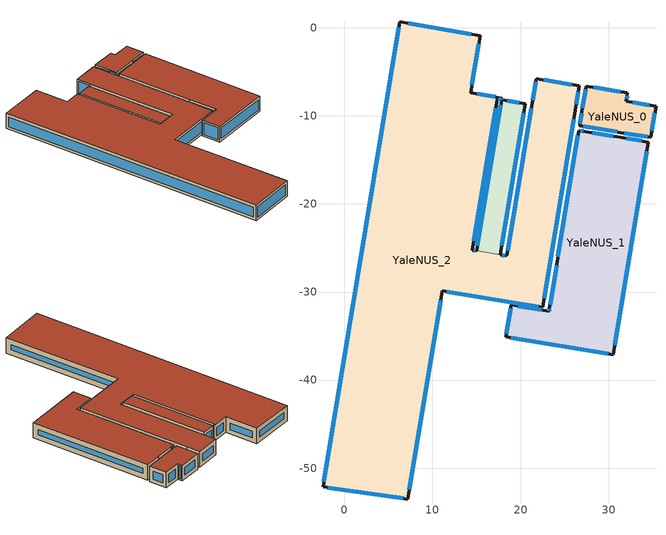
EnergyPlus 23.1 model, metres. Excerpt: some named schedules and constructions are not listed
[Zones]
YaleNUS_0
 floor outside (90.1-2019 Nonresidential CZ 0 Exterior Floor (Mass)): 26.71,-11.11 27.45,-6.61 32.15,-7.39 31.99,-8.34 35.39,-8.9 34.8,-12.45 z3.56
 wall outside (90.1-2019 Nonresidential CZ 0 Exterior Wall (Mass)): 31.4,-11.89 34.8,-12.45 35.39,-8.9 31.99,-8.34 32.15,-7.39 27.45,-6.61 26.98,-9.47 26.71,-11.11 31.4,-11.89 z3.56:6.76
 window (90.1-2019 Nonresidential CZ 0 Glazing (Operable)): 31.77,-11.95 34.43,-12.39 z3.94:6.39; 34.93,-11.69 35.26,-9.66 z4.33:6; 34.65,-8.78 32.73,-8.46 z4.31:6.01; 32.04,-8.04 32.1,-7.69 z3.87:6.46; 31.31,-7.25 28.29,-6.75 z4.41:5.91; 27.4,-6.95 27.04,-9.14 z3.91:6.42; 26.94,-9.71 26.75,-10.87 z3.81:6.52; 27.13,-11.18 30.98,-11.82 z3.99:6.33
 roof outside (90.1-2019 Nonresidential CZ 0 Exterior Roof (Mass)): 34.8,-12.45 35.39,-8.9 31.99,-8.34 32.15,-7.39 27.45,-6.61 26.71,-11.11 z6.76
YaleNUS_1
 floor outside (90.1-2019 Nonresidential CZ 0 Exterior Floor (Mass)): 34.51,-12.97 30.53,-37.12 18.33,-35.11 18.94,-31.46 23.24,-32.16 26.62,-11.67 z3.56
 wall outside (90.1-2019 Nonresidential CZ 0 Exterior Wall (Mass)): 34.51,-12.97 31.31,-12.44 27.38,-11.79 26.62,-11.67 24.16,-26.54 23.29,-31.87 23.24,-32.16 18.94,-31.46 18.33,-35.11 30.53,-37.12 34.51,-12.97 z3.56:6.76
 window (90.1-2019 Nonresidential CZ 0 Glazing (Operable)): 33.79,-12.85 32.03,-12.56 z4.29:6.03; 30.53,-12.31 28.17,-11.92 z4.36:5.96; 27.14,-11.75 26.86,-11.71 z3.81:6.51; 26.53,-12.22 24.26,-25.99 z4.13:6.2; 24.09,-26.98 23.36,-31.43 z4.01:6.31; 23.28,-31.92 23.25,-32.11 z3.62:6.7; 22.42,-32.03 19.75,-31.59 z4.39:5.93; 18.87,-31.84 18.4,-34.73 z3.95:6.37; 18.87,-35.2 29.99,-37.03 z4.11:6.21; 30.7,-36.06 34.34,-14.03 z4.64:5.69
 roof outside (90.1-2019 Nonresidential CZ 0 Exterior Roof (Mass)): 34.51,-12.97 26.62,-11.67 23.24,-32.16 18.94,-31.46 18.33,-35.11 30.53,-37.12 z6.76
YaleNUS_2
 floor outside (90.1-2019 Nonresidential CZ 0 Exterior Floor (Mass)): 6.29,0.68 15.4,-0.88 14.33,-7.39 17.88,-7.97 17.85,-8.17 17.36,-8.09 14.52,-25.25 18.46,-25.9 21.78,-5.78 26.67,-6.59 22.52,-31.74 11.11,-29.86 7.2,-53.52 -2.43,-52.14 z3.56
 wall outside (90.1-2019 Nonresidential CZ 0 Exterior Wall (Mass)): 15.02,-25.34 14.52,-25.25 17.36,-8.09 17.85,-8.17 17.88,-7.97 14.33,-7.39 15.4,-0.88 6.29,0.68 -2.43,-52.14 7.2,-53.52 11.11,-29.86 22.52,-31.74 26.22,-9.35 26.67,-6.59 21.78,-5.78 21.32,-8.54 18.46,-25.9 17.69,-25.78 z3.56:6.76
 wall to YaleNUS_3 (Interior Partition (Mass)): 17.69,-25.78 15.02,-25.34 z3.56:6.76
 window (90.1-2019 Nonresidential CZ 0 Glazing (Operable)): 14.43,-0.71 7.26,0.51 z4.55:5.77; 14.48,-6.47 15.25,-1.79 z4.49:5.83; 17.13,-7.85 15.08,-7.51 z4.33:6; 17.86,-8.1 17.87,-8.04 z3.63:6.69; 17.45,-8.1 17.76,-8.16 z3.65:6.67; 14.7,-24.22 17.18,-9.13 z4.62:5.71; 18.21,-25.86 17.94,-25.82 z3.81:6.51; 14.85,-25.31 14.69,-25.28 z3.73:6.59; 21.23,-9.11 18.55,-25.34 z4.14:6.19; 21.72,-6.11 21.38,-8.21 z3.9:6.42; 25.82,-6.45 22.63,-5.92 z4.43:5.9; 26.33,-8.68 26.57,-7.25 z4.24:6.09; 22.7,-30.69 26.04,-10.4 / 7.38,-52.46 10.93,-30.92 z4.63:5.69; 11.64,-29.95 21.99,-31.66 z4.1:6.22; -1.91,-52.21 6.69,-53.44 z4.09:6.24; 6.18,0.07 -2.33,-51.53 z4.18:6.14
 roof outside (90.1-2019 Nonresidential CZ 0 Exterior Roof (Mass)): -2.43,-52.14 7.2,-53.52 11.11,-29.86 22.52,-31.74 26.67,-6.59 21.78,-5.78 18.46,-25.9 14.52,-25.25 17.36,-8.09 17.85,-8.17 17.88,-7.97 14.33,-7.39 15.4,-0.88 6.29,0.68 z6.76
YaleNUS_3
 floor outside (90.1-2019 Nonresidential CZ 0 Exterior Floor (Mass)): 20.53,-8.61 17.69,-25.78 15.02,-25.34 17.85,-8.17 z3.56
 wall outside (90.1-2019 Nonresidential CZ 0 Exterior Wall (Mass)): 17.69,-25.78 20.53,-8.61 17.85,-8.17 15.02,-25.34 z3.56:6.76
 window (90.1-2019 Nonresidential CZ 0 Glazing (Operable)): 17.87,-24.74 20.35,-9.65 z4.62:5.71; 19.87,-8.5 18.5,-8.28 z4.22:6.1; 17.76,-8.74 15.11,-24.77 z4.13:6.19
 roof outside (90.1-2019 Nonresidential CZ 0 Exterior Roof (Mass)): 17.69,-25.78 20.53,-8.61 17.85,-8.17 15.02,-25.34 z6.76
[Schedule:Week:Daily]
CoolAvail_YaleNUS_2_0: 004ef3fd-1c9f-4cef-9eed-8bd733073bc1, 2dddd8bd-eaee-474d-917c-63a71b6d1381, 45199d73-9a73-4eb8-be4d-93b94f528ddc, 19aebed1-a3d4-4d2e-9283-f12a20dacc42, 5bddd341-db95-4a0a-8bc1-8855bd01cfb9, 012ea8f9-2e26-4f38-8da0-1d11eda2ae28, 2ef86ff2-8e03-4f21-abaa-ab660d7a0ec2, 004ef3fd-1c9f-4cef-9eed-8bd733073bc1, 004ef3fd-1c9f-4cef-9eed-8bd733073bc1, 004ef3fd-1c9f-4cef-9eed-8bd733073bc1, 004ef3fd-1c9f-4cef-9eed-8bd733073bc1, 004ef3fd-1c9f-4cef-9eed-8bd733073bc1
CoolAvail_YaleNUS_2_1: debc29fc-940f-4809-8175-5ed666eff6ef, 98be1ca5-53ae-4bf5-aef2-4059fb46044a, d5d75e44-33c7-47f1-bd13-9b8139361507, 5f5207b3-9501-4d7a-945b-9e6a127027c1, 4dd25bae-5750-42ca-abb8-853ababff7a8, decd76e2-33aa-4c0a-80f5-da72f14271d3, 301baf90-b5b9-4fbb-8288-0097db97680f, debc29fc-940f-4809-8175-5ed666eff6ef, debc29fc-940f-4809-8175-5ed666eff6ef, debc29fc-940f-4809-8175-5ed666eff6ef, debc29fc-940f-4809-8175-5ed666eff6ef, debc29fc-940f-4809-8175-5ed666eff6ef
CoolAvail_YaleNUS_2_2: 1bd64998-a328-4e67-bc06-68a3573aef60, 8ed735d6-82c9-4205-8202-d7161ee71aaf, 4dd25bae-5750-42ca-abb8-853ababff7a8, cf8058d8-994f-4f3f-a19c-45b7af5a1c28, 2dddd8bd-eaee-474d-917c-63a71b6d1381, f12a145a-f210-4ed3-ac1b-0799312dfb71, 96c0f94d-a09b-42ed-8e15-683326d18daf, 1bd64998-a328-4e67-bc06-68a3573aef60, 1bd64998-a328-4e67-bc06-68a3573aef60, 1bd64998-a328-4e67-bc06-68a3573aef60, 1bd64998-a328-4e67-bc06-68a3573aef60, 1bd64998-a328-4e67-bc06-68a3573aef60
CoolAvail_YaleNUS_2_3: 3fd9ff3a-e102-4c7a-9034-63fb375d4340, 475cf2cc-77e0-471e-917b-99d69843fe5f, 3d498380-00a3-4af0-ae63-25d81916a45d, 04432e9a-ca7e-47ee-a05d-6c7369d0956d, a16f419b-7b9a-45d6-b130-10bdc4f72b0a, 004ef3fd-1c9f-4cef-9eed-8bd733073bc1, f2211024-589d-4372-8d24-4ab86aedb641, 3fd9ff3a-e102-4c7a-9034-63fb375d4340, 3fd9ff3a-e102-4c7a-9034-63fb375d4340, 3fd9ff3a-e102-4c7a-9034-63fb375d4340, 3fd9ff3a-e102-4c7a-9034-63fb375d4340, 3fd9ff3a-e102-4c7a-9034-63fb375d4340
CoolAvail_YaleNUS_2_4: ed484577-60ba-46b2-a64a-4a21ee85d49e, 564b620f-3d0b-4041-8173-3d70fd7768a8, dc451d28-6106-420c-834f-7499ca3c9e14, f75a169c-980d-4df7-b97e-f98d9ad47b1d, 73716d5d-31ee-4203-82f3-5ec9d636432a, 5a8d40c1-0fcd-4672-a131-93312a5af16a, 564b620f-3d0b-4041-8173-3d70fd7768a8, ed484577-60ba-46b2-a64a-4a21ee85d49e, ed484577-60ba-46b2-a64a-4a21ee85d49e, ed484577-60ba-46b2-a64a-4a21ee85d49e, ed484577-60ba-46b2-a64a-4a21ee85d49e, ed484577-60ba-46b2-a64a-4a21ee85d49e
CoolAvail_YaleNUS_2_5: 3ef0584d-6226-4559-a413-74942ec30ad4, c75565af-9748-4d71-9964-484d9ad207fe, e542952f-8947-4bd7-a00a-855c2aab377d, 78aca04a-2436-4487-b156-3240b72c8027, 3b93f2df-e590-4764-8495-298ce8e5f3e7, 249c3fde-c9a8-4641-835b-bb4bf8cca2d6, d92f9f53-ffb7-4f09-a601-0700bccbb405, 3ef0584d-6226-4559-a413-74942ec30ad4, 3ef0584d-6226-4559-a413-74942ec30ad4, 3ef0584d-6226-4559-a413-74942ec30ad4, 3ef0584d-6226-4559-a413-74942ec30ad4, 3ef0584d-6226-4559-a413-74942ec30ad4
CoolAvail_YaleNUS_2_6: 4eebdfa2-e00a-4c39-adf8-21af30ab000f, dd038d13-3496-48d0-98cf-826b3bca5217, d94435da-0a3e-4398-9ecd-ac4078a3ce31, d52f8613-97b8-4782-a0a6-c7ec01c6ece0, 53cf8608-0aa0-4cff-a426-7e1b71cd727a, 762d495c-1a46-4493-a79e-93eb3f12237e, 24d6807f-c96c-41ab-b877-d652305d8850, 4eebdfa2-e00a-4c39-adf8-21af30ab000f, 4eebdfa2-e00a-4c39-adf8-21af30ab000f, 4eebdfa2-e00a-4c39-adf8-21af30ab000f, 4eebdfa2-e00a-4c39-adf8-21af30ab000f, 4eebdfa2-e00a-4c39-adf8-21af30ab000f
CoolAvail_YaleNUS_2_7: d62aed8f-d53f-4f59-82a0-49e91c54639b, 2d01874c-3528-42f9-9853-ee36194f7e90, ae9789bf-6eb3-4028-931b-eb7560d6c7f6, 733bd070-5fb2-469b-86b9-48a5df4940e2, e87412e0-2fa0-4dc2-bb88-b0fb241475a6, 3821be87-efcc-4da9-900e-44832497d277, a98410d2-08b7-4bc4-8203-199328b5635a, d62aed8f-d53f-4f59-82a0-49e91c54639b, d62aed8f-d53f-4f59-82a0-49e91c54639b, d62aed8f-d53f-4f59-82a0-49e91c54639b, d62aed8f-d53f-4f59-82a0-49e91c54639b, d62aed8f-d53f-4f59-82a0-49e91c54639b
CoolAvail_YaleNUS_2_8: 90de3f1f-0860-4711-9521-af81f8322a08, 59b6d829-686b-4952-a671-10843ba8d85a, 92cbba76-664f-4ea2-bf3b-321c3d46beff, 4067882c-1fb7-43e7-9f81-71172e07334c, 684432e2-759a-4fc9-b1c4-1ff0424e06f4, 9c52bfd1-953a-455f-9712-5b4649542e51, a211d4e4-afda-4381-be15-d2d58f4c3abe, 90de3f1f-0860-4711-9521-af81f8322a08, 90de3f1f-0860-4711-9521-af81f8322a08, 90de3f1f-0860-4711-9521-af81f8322a08, 90de3f1f-0860-4711-9521-af81f8322a08, 90de3f1f-0860-4711-9521-af81f8322a08
CoolAvail_YaleNUS_2_9: d9bd5ec5-4086-471c-9ab8-e36dbfa69553, 3d421f97-5f1e-4dec-9b09-00a56c836151, a211d4e4-afda-4381-be15-d2d58f4c3abe, 428e9157-a411-4b3c-8ec9-a5e8f93997a4, 32239071-a7f5-40e3-be48-2bef75f8040e, 1716099c-1249-49c0-a36a-19250af2f600, c3aa5b14-67dc-4cc8-9c15-438d4a7cec77, d9bd5ec5-4086-471c-9ab8-e36dbfa69553, d9bd5ec5-4086-471c-9ab8-e36dbfa69553, d9bd5ec5-4086-471c-9ab8-e36dbfa69553, d9bd5ec5-4086-471c-9ab8-e36dbfa69553, d9bd5ec5-4086-471c-9ab8-e36dbfa69553
CoolAvail_YaleNUS_2_10: cae05f3e-e574-4095-93af-e30c71a91753, a211d4e4-afda-4381-be15-d2d58f4c3abe, 276f7895-e671-4d47-98ce-b68643a3e9ec, ce468163-5b43-46ad-8cb0-c41407cc9c4c, 9179ac08-37e5-4901-949a-e894ee773e42, 9f4ac2e7-7d77-4f56-b65d-aa83180a7ef8, 87236625-d628-4441-ad54-9e3a2e23b528, cae05f3e-e574-4095-93af-e30c71a91753, cae05f3e-e574-4095-93af-e30c71a91753, cae05f3e-e574-4095-93af-e30c71a91753, cae05f3e-e574-4095-93af-e30c71a91753, cae05f3e-e574-4095-93af-e30c71a91753
CoolAvail_YaleNUS_2_11: a211d4e4-afda-4381-be15-d2d58f4c3abe, 80175f32-0aba-47e6-9775-0325f929ec0f, 2a86ed30-35b9-4706-b354-5d63ef45fbc5, a569fa81-5364-4500-a3b7-5ef821f65feb, 9550e05f-17ab-4291-b90d-6d67e569a8ec, af4d5c00-cf92-4d34-939d-1100a66c84a2, b30bcb3b-72e2-43c6-b2dd-dabb1b6becb2, a211d4e4-afda-4381-be15-d2d58f4c3abe, a211d4e4-afda-4381-be15-d2d58f4c3abe, a211d4e4-afda-4381-be15-d2d58f4c3abe, a211d4e4-afda-4381-be15-d2d58f4c3abe, a211d4e4-afda-4381-be15-d2d58f4c3abe
CoolAvail_YaleNUS_2_12: 0be3f172-f66b-40c4-a2cf-43689677af29, 033891b6-a261-4653-ac37-09ffce4dec99, 6f6c2496-aa75-422e-b43b-2f0168f982f9, 4f6e1fc2-2eb0-45a8-9a52-be204826df8a, 34ab8f32-5c36-4d44-9b33-c79243850f1b, b5865dc6-56ee-49eb-9306-7f55832e0289, 5e921f7a-72c5-4a1f-ba92-7e397c34676a, 0be3f172-f66b-40c4-a2cf-43689677af29, 0be3f172-f66b-40c4-a2cf-43689677af29, 0be3f172-f66b-40c4-a2cf-43689677af29, 0be3f172-f66b-40c4-a2cf-43689677af29, 0be3f172-f66b-40c4-a2cf-43689677af29
CoolAvail_YaleNUS_2_13: 05e27f71-fc54-49de-bcfe-469bb215c397, e0f7368e-e973-4729-bc5d-67b95f0c68fb, 822d24b1-13c7-4ef1-9f03-0a90320b0e33, fdf7f4b3-a591-4021-8629-a0eb6e546c93, 56e1e92e-dda6-4aeb-b2c7-ab120a11a374, 0300e644-aeed-4b72-b3bd-6f8ac87fa006, 734594e7-1586-41b2-ac08-863607d5aa85, 05e27f71-fc54-49de-bcfe-469bb215c397, 05e27f71-fc54-49de-bcfe-469bb215c397, 05e27f71-fc54-49de-bcfe-469bb215c397, 05e27f71-fc54-49de-bcfe-469bb215c397, 05e27f71-fc54-49de-bcfe-469bb215c397
CoolAvail_YaleNUS_2_14: a9feaca4-285b-4b6d-9d85-33a008334473, d5852332-cce6-4419-adb2-1021054a5d57, 0431e5fa-43e5-449e-8bf9-8411685bc507, 3729e7ef-2db9-49c0-b0b6-3058843eca4e, de3b197c-d296-4a8d-ad7c-4f9c64303adb, 859b8936-150f-4ee0-a592-1f07bee94c1f, 836e0a9a-4ba4-45f0-968b-9097a3f621d7, a9feaca4-285b-4b6d-9d85-33a008334473, a9feaca4-285b-4b6d-9d85-33a008334473, a9feaca4-285b-4b6d-9d85-33a008334473, a9feaca4-285b-4b6d-9d85-33a008334473, a9feaca4-285b-4b6d-9d85-33a008334473
CoolAvail_YaleNUS_2_15: ed2222cb-73da-4880-9bea-837067e78a6a, 1dcde231-5db8-48bf-82a1-d9bc7f068648, 16a02426-1f98-41b4-b02a-13602b079ab4, 8f2ba240-2643-4f02-92e5-a88d492f1986, e3812611-face-4a29-a871-2e10ccaca919, 080a1933-b242-4d87-aefe-0e88316e0cb9, 2f3941ac-c309-4a89-8595-3af1aa1cdc81, ed2222cb-73da-4880-9bea-837067e78a6a, ed2222cb-73da-4880-9bea-837067e78a6a, ed2222cb-73da-4880-9bea-837067e78a6a, ed2222cb-73da-4880-9bea-837067e78a6a, ed2222cb-73da-4880-9bea-837067e78a6a
CoolAvail_YaleNUS_2_16: 3a6def76-8a66-45b0-8dce-7e56cce80d2a, d54cf6f5-9a9b-4130-8cc2-4bcc75a75a1f, 8ce46f76-1948-4d28-b110-98f885106756, 8d2f5cbd-96ce-4585-bc4e-e03f2db3e35d, 2d245cda-8eda-4191-8ab2-19380e217a8f, 2f44080a-80c0-4761-9eda-98d476cd33a2, e8651b1f-257a-4416-9f79-c797eeacee83, 3a6def76-8a66-45b0-8dce-7e56cce80d2a, 3a6def76-8a66-45b0-8dce-7e56cce80d2a, 3a6def76-8a66-45b0-8dce-7e56cce80d2a, 3a6def76-8a66-45b0-8dce-7e56cce80d2a, 3a6def76-8a66-45b0-8dce-7e56cce80d2a
CoolAvail_YaleNUS_2_17: 8ad41b29-c3f9-4341-8d61-3683f4d65db2, 8b7320c2-9940-4d44-8413-e62e81c84225, a1a47f84-d9ae-47c9-bb14-7fa89e1fc534, ef5aa3e8-1b51-44ca-9be3-820320aaf05e, bfa50979-d428-4c8c-9b6e-ba7763c2d33e, bae1be0b-7fce-45f8-9ef8-c53aa17aaad7, 5821d57e-0b1f-4cf2-b998-c5d0c8186833, 8ad41b29-c3f9-4341-8d61-3683f4d65db2, 8ad41b29-c3f9-4341-8d61-3683f4d65db2, 8ad41b29-c3f9-4341-8d61-3683f4d65db2, 8ad41b29-c3f9-4341-8d61-3683f4d65db2, 8ad41b29-c3f9-4341-8d61-3683f4d65db2
CoolAvail_YaleNUS_2_18: e6d25679-9522-40cb-854d-62088c3b3fb1, 6e122278-436a-4d4d-83de-5f7a8af53cdf, 5538091d-0838-40da-82de-ed6e97d1779b, e6d25679-9522-40cb-854d-62088c3b3fb1, c683ff35-b6fb-4bdb-8f73-150f3ce6e9ba, 3fd783b0-c06d-4f36-88e4-c71bd8e90a7f, 3b8a3a22-8771-44f0-b895-fb4ba6e98b98, e6d25679-9522-40cb-854d-62088c3b3fb1, e6d25679-9522-40cb-854d-62088c3b3fb1, e6d25679-9522-40cb-854d-62088c3b3fb1, e6d25679-9522-40cb-854d-62088c3b3fb1, e6d25679-9522-40cb-854d-62088c3b3fb1
CoolAvail_YaleNUS_2_19: afff5a7f-ae68-4a0a-ad67-b8b8f71cd07b, 331e2b34-e9cf-4e43-8109-21fd5a81e444, 7d09eac0-5c95-4d66-96ca-bf0c89eed2b2, b85feb2e-7041-427a-b53c-43604f25e6cc, ea575e0c-227e-48d0-8cd9-1739b37364b1, a4a48551-9479-47ba-be10-597ec0d1e72e, 7e910388-e5f8-4a31-80d5-640b07e362a9, afff5a7f-ae68-4a0a-ad67-b8b8f71cd07b, afff5a7f-ae68-4a0a-ad67-b8b8f71cd07b, afff5a7f-ae68-4a0a-ad67-b8b8f71cd07b, afff5a7f-ae68-4a0a-ad67-b8b8f71cd07b, afff5a7f-ae68-4a0a-ad67-b8b8f71cd07b
CoolAvail_YaleNUS_2_20: e6e52d02-e4cb-4aa4-bcf8-8e5ac6a3ecd0, 303d1bc3-1cfc-474e-b32d-e35e70d0d29d, afff5a7f-ae68-4a0a-ad67-b8b8f71cd07b, d622848b-29a9-49cf-85d3-0adec3220513, 48b436f7-d161-45c5-adfb-f3e7e081d6aa, 62297cd7-e1cc-44b0-813f-7533bc1d4b3c, 729846ed-db08-4ff4-b4d9-46baffffea01, e6e52d02-e4cb-4aa4-bcf8-8e5ac6a3ecd0, e6e52d02-e4cb-4aa4-bcf8-8e5ac6a3ecd0, e6e52d02-e4cb-4aa4-bcf8-8e5ac6a3ecd0, e6e52d02-e4cb-4aa4-bcf8-8e5ac6a3ecd0, e6e52d02-e4cb-4aa4-bcf8-8e5ac6a3ecd0
CoolAvail_YaleNUS_2_21: befbfd90-4ae4-406d-9346-c662134baaeb, c75565af-9748-4d71-9964-484d9ad207fe, c5a12b7c-a7fd-448d-98e9-0f4d9a07cda5, a4fbad96-0668-4129-b6aa-7850e55a8dbf, 26f63050-17fc-428d-9ddd-82c67e870d57, cb4a0de3-9563-42a7-aad6-cbcfd3190898, 9c5f0584-03bb-4480-9d1f-0cbab0e50e88, befbfd90-4ae4-406d-9346-c662134baaeb, befbfd90-4ae4-406d-9346-c662134baaeb, befbfd90-4ae4-406d-9346-c662134baaeb, befbfd90-4ae4-406d-9346-c662134baaeb, befbfd90-4ae4-406d-9346-c662134baaeb
CoolAvail_YaleNUS_2_22: e0fbf431-7a2f-455f-ac5f-7dbd88ab3d0e, fec6d896-79c8-46e8-86cd-2e2fa815bf0d, 3fc2f71b-8e6c-4841-917e-18b080458b75, 0469279c-dbce-4864-9b3a-00d087bf2fee, 21e3b904-642a-44e6-bdb5-cdd3876f1f3b, 0a822846-b3e7-4441-87cf-52edfd8fc42f, 63e4d3e3-b302-48ed-94ef-238f69a16cf3, e0fbf431-7a2f-455f-ac5f-7dbd88ab3d0e, e0fbf431-7a2f-455f-ac5f-7dbd88ab3d0e, e0fbf431-7a2f-455f-ac5f-7dbd88ab3d0e, e0fbf431-7a2f-455f-ac5f-7dbd88ab3d0e, e0fbf431-7a2f-455f-ac5f-7dbd88ab3d0e
CoolAvail_YaleNUS_2_23: 174926e5-5781-472a-94f0-2214492ff74b, 7a2eb418-1859-46d6-b116-7127b627d7c3, a502067f-d95b-47b9-96e0-1677df64ac0e, 7aaa1195-ee5b-4fb6-a46d-e13c8c776157, 6ed98658-3c15-414a-9750-0da962e308ac, d8025462-a376-47df-9b84-e93babbb2a5c, 28234872-262d-4ba1-a7f4-8a284404a870, 174926e5-5781-472a-94f0-2214492ff74b, 174926e5-5781-472a-94f0-2214492ff74b, 174926e5-5781-472a-94f0-2214492ff74b, 174926e5-5781-472a-94f0-2214492ff74b, 174926e5-5781-472a-94f0-2214492ff74b
CoolAvail_YaleNUS_2_24: c0de0f8d-2bc8-4b26-862e-4896eda1a2f4, 6b436f2c-669a-48d6-9e56-98554723787a, 58b49d33-2e01-4017-9f93-c9fbe7851988, 7e50cbc7-a180-4795-8ae3-7f304ace3e41, 967f69a6-1454-41ec-bb6d-d55f06559a99, a3969431-6901-4283-be30-4ed5a7429b52, 7e3915f7-e00d-411b-86d2-89a9ed1e86b1, c0de0f8d-2bc8-4b26-862e-4896eda1a2f4, c0de0f8d-2bc8-4b26-862e-4896eda1a2f4, c0de0f8d-2bc8-4b26-862e-4896eda1a2f4, c0de0f8d-2bc8-4b26-862e-4896eda1a2f4, c0de0f8d-2bc8-4b26-862e-4896eda1a2f4
CoolAvail_YaleNUS_2_25: 5c567bbb-a5db-4335-af3b-132f07079a6d, 6c202315-ad70-4756-804d-e59d73a78eb6, 59593189-7892-4f0c-bf94-e0ab22a5b90d, 1df1dbe4-7c06-4d7d-bf9f-138c9715a51c, f2c93cda-cad8-4240-83ff-ed9b5f6d009e, 2c53d83e-a775-4d98-8aad-67501123a19e, 31e9d12d-5c0b-4a7d-a2ce-f853a63fbfca, 5c567bbb-a5db-4335-af3b-132f07079a6d, 5c567bbb-a5db-4335-af3b-132f07079a6d, 5c567bbb-a5db-4335-af3b-132f07079a6d, 5c567bbb-a5db-4335-af3b-132f07079a6d, 5c567bbb-a5db-4335-af3b-132f07079a6d
CoolAvail_YaleNUS_2_26: 2950f3f7-cb61-465c-9615-ed559aefba1e, 5fde405d-3713-430a-a730-ca14c8b624e5, 33b81e40-f530-4a48-9ac6-852268289c8c, 63461daa-d171-4afc-b4e9-e492ffe5cfac, 56c50612-95ad-4e7f-9919-760e433b0a9e, 0a30da5f-03ce-426e-ad18-e2eac203dc10, 6da8de02-7ec6-4591-b795-1e6e3ed227c0, 2950f3f7-cb61-465c-9615-ed559aefba1e, 2950f3f7-cb61-465c-9615-ed559aefba1e, 2950f3f7-cb61-465c-9615-ed559aefba1e, 2950f3f7-cb61-465c-9615-ed559aefba1e, 2950f3f7-cb61-465c-9615-ed559aefba1e
CoolAvail_YaleNUS_2_27: 28d8cc9b-8dd2-40ed-83b2-29fb996036be, eac1f985-33a3-43e4-8527-b09f1a9fcc77, 231e4cd7-2622-4774-9c3a-e6bd1b116c0c, eefc79b3-31a0-44a2-85f0-25227da01e73, 5ec062bc-b938-45fa-a270-a5dc545d0d12, 89eacfb4-de96-460f-b0b1-f865322542eb, 28ede133-6ffb-4c9f-900f-018021b3b09a, 28d8cc9b-8dd2-40ed-83b2-29fb996036be, 28d8cc9b-8dd2-40ed-83b2-29fb996036be, 28d8cc9b-8dd2-40ed-83b2-29fb996036be, 28d8cc9b-8dd2-40ed-83b2-29fb996036be, 28d8cc9b-8dd2-40ed-83b2-29fb996036be
CoolAvail_YaleNUS_2_28: 7612e0df-b901-4fef-bfca-d2e72203c9d0, e98e13f8-0c60-46dd-a309-6f61e96f992d, 8832c46e-e9b6-4c80-8125-03cb40ebd0ac, 88655724-935c-4d61-867f-1929d9dcacbc, ef5aa3e8-1b51-44ca-9be3-820320aaf05e, e4387e16-5bc4-4784-ba6a-92ea42a7b6fe, befbfd90-4ae4-406d-9346-c662134baaeb, 7612e0df-b901-4fef-bfca-d2e72203c9d0, 7612e0df-b901-4fef-bfca-d2e72203c9d0, 7612e0df-b901-4fef-bfca-d2e72203c9d0, 7612e0df-b901-4fef-bfca-d2e72203c9d0, 7612e0df-b901-4fef-bfca-d2e72203c9d0
CoolAvail_YaleNUS_2_29: 16bdced5-4d4e-4707-9cfe-1b7a160935b0, 24a654dd-b7ad-4f51-abcd-fa0c4ef63b8d, f4623d35-ef55-488d-a6a5-72f8fea432ef, 0d203af5-cfa6-4cca-a50c-cb8ff1b5c7fb, ef5aa3e8-1b51-44ca-9be3-820320aaf05e, ef5aa3e8-1b51-44ca-9be3-820320aaf05e, e6b5367b-e157-4922-a586-128418b35438, 16bdced5-4d4e-4707-9cfe-1b7a160935b0, 16bdced5-4d4e-4707-9cfe-1b7a160935b0, 16bdced5-4d4e-4707-9cfe-1b7a160935b0, 16bdced5-4d4e-4707-9cfe-1b7a160935b0, 16bdced5-4d4e-4707-9cfe-1b7a160935b0
CoolAvail_YaleNUS_2_30: d83b5a62-7960-4afc-946b-3ee4559e4763, a211d4e4-afda-4381-be15-d2d58f4c3abe, b36f2924-b2af-41aa-b1f2-3ab23267ef47, 2af75265-55f2-43dd-9f1d-468073d676a9, 478eae10-7f27-4e76-a3c6-07fddfe88ec1, a10c4b06-2e4d-44f5-834e-52544ec77e44, aff11d7b-aaa9-4321-bd48-6b0f508c21a0, d83b5a62-7960-4afc-946b-3ee4559e4763, d83b5a62-7960-4afc-946b-3ee4559e4763, d83b5a62-7960-4afc-946b-3ee4559e4763, d83b5a62-7960-4afc-946b-3ee4559e4763, d83b5a62-7960-4afc-946b-3ee4559e4763
CoolAvail_YaleNUS_2_31: ed7b9fb8-92bb-4150-9449-201e1bf09436, d622848b-29a9-49cf-85d3-0adec3220513, f4623d35-ef55-488d-a6a5-72f8fea432ef, 0daa0681-1413-4685-ba6c-3977be570f9e, 9bdcf49c-3196-4f12-a8b4-c0dd5ff4f99a, c2808f83-456c-477f-bfec-471b444f5b7f, 113c2336-37ef-4be7-90bf-5ef98ab506f1, ed7b9fb8-92bb-4150-9449-201e1bf09436, ed7b9fb8-92bb-4150-9449-201e1bf09436, ed7b9fb8-92bb-4150-9449-201e1bf09436, ed7b9fb8-92bb-4150-9449-201e1bf09436, ed7b9fb8-92bb-4150-9449-201e1bf09436
CoolAvail_YaleNUS_2_32: 46a525f0-ba24-47b9-a410-74c9f8c45c98, 1c7fd834-3d00-41dd-b0d4-63acf9f06a71, 7a70b66e-4e4f-4f0d-a4a8-8af6395e2b09, de266239-5b73-4207-ae4c-265946b61a45, 40c649d0-63b6-43fc-bf7a-367ffe0fa653, 792f87de-b473-44f4-90d5-455dd212b96e, 8c0b7c00-d516-4389-b7e3-e298528e54e0, 46a525f0-ba24-47b9-a410-74c9f8c45c98, 46a525f0-ba24-47b9-a410-74c9f8c45c98, 46a525f0-ba24-47b9-a410-74c9f8c45c98, 46a525f0-ba24-47b9-a410-74c9f8c45c98, 46a525f0-ba24-47b9-a410-74c9f8c45c98
CoolAvail_YaleNUS_2_33: d0a7c216-0556-4e8c-a8ea-642f0a028a62, 11462b80-1e0c-41e2-981b-58db8c7f8914, 80508787-f103-45c3-906c-0c8255f96f3e, 2c3917fd-288c-44a6-a894-e2314925a89f, fa73e4b7-9d97-4fc1-a619-8b9e1023aab6, c5a12b7c-a7fd-448d-98e9-0f4d9a07cda5, e01b63ef-8fba-4165-8a8a-1421ed4f7069, d0a7c216-0556-4e8c-a8ea-642f0a028a62, d0a7c216-0556-4e8c-a8ea-642f0a028a62, d0a7c216-0556-4e8c-a8ea-642f0a028a62, d0a7c216-0556-4e8c-a8ea-642f0a028a62, d0a7c216-0556-4e8c-a8ea-642f0a028a62
CoolAvail_YaleNUS_2_34: eca281ac-36e0-4954-87e7-9e4790b0f90c, 73734d65-f969-478a-8224-6b7c5850c7fc, aebed2a2-6f69-4aff-86f1-9be11f264b6e, 983a1a7e-514e-4050-ae1b-0bbe88f533a8, da6f274a-443a-4985-a957-8d5100a069ec, b1ac2c8a-9ebd-44a8-b106-aad2af247713, f7403499-4ab3-42bd-9251-de89546207ee, eca281ac-36e0-4954-87e7-9e4790b0f90c, eca281ac-36e0-4954-87e7-9e4790b0f90c, eca281ac-36e0-4954-87e7-9e4790b0f90c, eca281ac-36e0-4954-87e7-9e4790b0f90c, eca281ac-36e0-4954-87e7-9e4790b0f90c
CoolAvail_YaleNUS_2_35: b34159a0-20e7-412b-8e97-80336299ff1c, e1ddcea5-a39f-402f-992e-be42804eeb7c, debc29fc-940f-4809-8175-5ed666eff6ef, 3bdf69ac-dc83-4f2f-82ce-3989f7336c02, 24d6807f-c96c-41ab-b877-d652305d8850, e4df717d-ea65-4ea6-b018-1a94f7506e30, b184e82c-3428-43f1-a7b7-27d209eec2d6, b34159a0-20e7-412b-8e97-80336299ff1c, b34159a0-20e7-412b-8e97-80336299ff1c, b34159a0-20e7-412b-8e97-80336299ff1c, b34159a0-20e7-412b-8e97-80336299ff1c, b34159a0-20e7-412b-8e97-80336299ff1c
CoolAvail_YaleNUS_2_36: 800c757f-f934-47ff-97a5-df83a3fb18d1, e6e52d02-e4cb-4aa4-bcf8-8e5ac6a3ecd0, c6a3b059-4469-41cd-8185-cb7f78b039fe, 249145b9-befc-4349-8672-281c2c38922b, 7938dca7-5273-411c-98d7-1604d0c9ce69, 63530d69-5b03-4bb5-947b-60251f10db31, 59593189-7892-4f0c-bf94-e0ab22a5b90d, 800c757f-f934-47ff-97a5-df83a3fb18d1, 800c757f-f934-47ff-97a5-df83a3fb18d1, 800c757f-f934-47ff-97a5-df83a3fb18d1, 800c757f-f934-47ff-97a5-df83a3fb18d1, 800c757f-f934-47ff-97a5-df83a3fb18d1
CoolAvail_YaleNUS_2_37: ef5aa3e8-1b51-44ca-9be3-820320aaf05e, c6fc4949-7571-4e3f-af11-8c063f0fe743, 591c3f89-d621-46c3-96aa-e3d72d7980e9, a6ce2a4d-ce7e-4662-ae3e-390e5d417b10, 552276a7-ff3b-4527-8856-b5a0e5841656, 2dddd8bd-eaee-474d-917c-63a71b6d1381, 93c751f1-7245-4cbd-9e84-340b62d45dcc, ef5aa3e8-1b51-44ca-9be3-820320aaf05e, ef5aa3e8-1b51-44ca-9be3-820320aaf05e, ef5aa3e8-1b51-44ca-9be3-820320aaf05e, ef5aa3e8-1b51-44ca-9be3-820320aaf05e, ef5aa3e8-1b51-44ca-9be3-820320aaf05e
CoolAvail_YaleNUS_2_38: 0c6935b3-c666-49b2-a2d1-968377e17fee, 4fb44f62-bfff-482d-b97b-825f4519d5cf, 800c757f-f934-47ff-97a5-df83a3fb18d1, c104902e-6365-4fe9-97a5-fed60b51b30a, 2b284941-4e56-45d9-b520-f09c5ebd6c7d, c683417e-0c0b-4838-9e02-ba490dc6859a, 8fa4bf15-dd88-4921-9798-ea1e4534169d, 0c6935b3-c666-49b2-a2d1-968377e17fee, 0c6935b3-c666-49b2-a2d1-968377e17fee, 0c6935b3-c666-49b2-a2d1-968377e17fee, 0c6935b3-c666-49b2-a2d1-968377e17fee, 0c6935b3-c666-49b2-a2d1-968377e17fee
CoolAvail_YaleNUS_2_39: 14282a7f-5107-4b65-a2ee-13ef7b1e3460, 420db4c8-5972-4c04-8ad3-156d927b7394, 249eb43e-83c5-4095-a6d1-b9071cb88f3c, db6f31bb-b976-487c-a548-5f4b69874b5a, ec4ae6b3-9b98-4d05-97a8-521d60817c63, cdee9c75-4b9c-4d91-8aa3-41d9ac8becee, ef5aa3e8-1b51-44ca-9be3-820320aaf05e, 14282a7f-5107-4b65-a2ee-13ef7b1e3460, 14282a7f-5107-4b65-a2ee-13ef7b1e3460, 14282a7f-5107-4b65-a2ee-13ef7b1e3460, 14282a7f-5107-4b65-a2ee-13ef7b1e3460, 14282a7f-5107-4b65-a2ee-13ef7b1e3460
CoolAvail_YaleNUS_2_40: 0d203af5-cfa6-4cca-a50c-cb8ff1b5c7fb, 1a141f3c-4d5a-4ffb-8d56-10b50bdf3519, 04f71ee0-8ee2-4ae4-90a0-634935385b66, ec70323a-373b-482d-9f6c-600a5a0cfae3, cf6dbd69-c765-4f27-89d9-ead453089c93, 9a876e78-0f50-4aef-af35-53b9293e7949, 8607cf71-f8e6-4b87-b8fd-abaa93082c85, 0d203af5-cfa6-4cca-a50c-cb8ff1b5c7fb, 0d203af5-cfa6-4cca-a50c-cb8ff1b5c7fb, 0d203af5-cfa6-4cca-a50c-cb8ff1b5c7fb, 0d203af5-cfa6-4cca-a50c-cb8ff1b5c7fb, 0d203af5-cfa6-4cca-a50c-cb8ff1b5c7fb
CoolAvail_YaleNUS_2_41: 203cc166-206b-4431-9bb1-398be0e2be82, 9f821fa0-e530-417e-843d-03ecb225aca3, 1aecaead-6217-4faf-b14d-6c1b1e51f49d, 64b19089-d2f8-4256-a4d1-08200e50ba06, 98803155-b623-4059-9d41-38183b2af64e, 8bca40e0-9bac-4836-a9d5-efbaf7ae0b08, 471af692-4bf8-4057-a8fc-f246536f951e, 203cc166-206b-4431-9bb1-398be0e2be82, 203cc166-206b-4431-9bb1-398be0e2be82, 203cc166-206b-4431-9bb1-398be0e2be82, 203cc166-206b-4431-9bb1-398be0e2be82, 203cc166-206b-4431-9bb1-398be0e2be82
CoolAvail_YaleNUS_2_42: 0b56d625-51cf-4599-ab51-e5df05361a13, b0b9032e-2c03-48c9-ad8c-791d33d06f59, f3a513cd-b024-49be-8ffe-0ab86e5f38ed, 458ebdf9-c6c0-4874-9772-fed2ecf231b5, a6c2c0f2-3cf4-488c-beac-71bf2e8c9979, f529bfad-09ab-45f6-8655-666a4de07f17, c2335fcf-0714-46ad-9be0-126ea60ff39b, 0b56d625-51cf-4599-ab51-e5df05361a13, 0b56d625-51cf-4599-ab51-e5df05361a13, 0b56d625-51cf-4599-ab51-e5df05361a13, 0b56d625-51cf-4599-ab51-e5df05361a13, 0b56d625-51cf-4599-ab51-e5df05361a13
CoolAvail_YaleNUS_2_43: 24be72f4-19e8-4d86-83b5-7ff4af11483a, 8107e707-f5e0-41de-aacd-10cef33153a1, b1304e63-593b-4302-8ff0-5ec0fc096ac2, 9a15bc3b-bc0b-4260-947d-4f949be54f47, d503f971-b579-4adf-bd85-59a25f8bd610, f01d8b86-7999-41fc-ac3f-841cc5c356a4, c69ea504-073d-4222-8751-9d51203f4dd7, 24be72f4-19e8-4d86-83b5-7ff4af11483a, 24be72f4-19e8-4d86-83b5-7ff4af11483a, 24be72f4-19e8-4d86-83b5-7ff4af11483a, 24be72f4-19e8-4d86-83b5-7ff4af11483a, 24be72f4-19e8-4d86-83b5-7ff4af11483a
CoolAvail_YaleNUS_2_44: 0e461edc-336c-420a-9758-d73b0e7c81f5, 04900828-5c94-4d99-8158-3374162b0f03, f89b3e94-7af5-4ab4-813c-c2bfbbb1a70d, 546059c2-004a-404f-94d6-1875cd69bb6b, 5760c8f4-797f-492a-9d4a-0b84bfc0e177, 90af4585-6e4b-4c22-ac08-d807d2b3a38e, 5236451d-a5a1-475c-8ae3-9b32bf8e5e5f, 0e461edc-336c-420a-9758-d73b0e7c81f5, 0e461edc-336c-420a-9758-d73b0e7c81f5, 0e461edc-336c-420a-9758-d73b0e7c81f5, 0e461edc-336c-420a-9758-d73b0e7c81f5, 0e461edc-336c-420a-9758-d73b0e7c81f5
CoolAvail_YaleNUS_2_45: 5103453c-d2a1-4eb1-aadc-979e63f0b624, a211d4e4-afda-4381-be15-d2d58f4c3abe, 17b2c9a0-d6c5-4fd1-b8a9-d896646d9c78, 080030c0-6fa7-44c7-bbfb-a35fd9a5a9da, 249eb43e-83c5-4095-a6d1-b9071cb88f3c, d2a5df64-9829-4987-b9d2-4aa2bb983714, 5103453c-d2a1-4eb1-aadc-979e63f0b624, 5103453c-d2a1-4eb1-aadc-979e63f0b624, 5103453c-d2a1-4eb1-aadc-979e63f0b624, 5103453c-d2a1-4eb1-aadc-979e63f0b624, 5103453c-d2a1-4eb1-aadc-979e63f0b624, 5103453c-d2a1-4eb1-aadc-979e63f0b624
CoolAvail_YaleNUS_2_46: 92c76a88-6f27-4b21-9d80-349d2006333a, b0b9032e-2c03-48c9-ad8c-791d33d06f59, 04dd5cc6-b70d-40d3-83d5-1fc7cd733432, 829c6e71-8c18-4b54-9f8e-4bd2d79ea8c1, f0adec3f-adfd-422a-b82e-c3d354233a6e, e9514876-de86-45cf-805e-5ebc61922e6b, 1509ea68-bcf0-412d-aca8-2e2527e02519, 92c76a88-6f27-4b21-9d80-349d2006333a, 92c76a88-6f27-4b21-9d80-349d2006333a, 92c76a88-6f27-4b21-9d80-349d2006333a, 92c76a88-6f27-4b21-9d80-349d2006333a, 92c76a88-6f27-4b21-9d80-349d2006333a
CoolAvail_YaleNUS_2_47: ddf5685a-91f4-4886-b27f-14316bb3125f, 01797ca3-8ad6-47f1-af43-96dd94657fed, 748579b5-7f38-4ec9-b5cc-17c57828f854, 547363ce-97c3-478d-82da-0026736d3578, 45064141-8f1b-4917-99e0-7be0ad567c81, 409bb793-e8e2-489e-b979-9cb0e806e8ab, 60618338-9de1-4e05-b0e2-4714c772baaa, ddf5685a-91f4-4886-b27f-14316bb3125f, ddf5685a-91f4-4886-b27f-14316bb3125f, ddf5685a-91f4-4886-b27f-14316bb3125f, ddf5685a-91f4-4886-b27f-14316bb3125f, ddf5685a-91f4-4886-b27f-14316bb3125f
CoolAvail_YaleNUS_2_48: 98528522-7377-4933-95db-21d04ac3df86, a7004361-9acd-48eb-b55e-de68e1f859a7, f2d88833-3a39-4e83-8a38-a8d2329f8918, 2e77ace1-f3d1-4f85-ba84-d23dedb3e7b1, 97b0a2f4-5cea-4a41-8526-389a555ec517, 4823d927-0a6a-4069-b51e-006aa9d9cbde, e779ac0c-156b-46a2-b405-406ac8cbcd6b, 98528522-7377-4933-95db-21d04ac3df86, 98528522-7377-4933-95db-21d04ac3df86, 98528522-7377-4933-95db-21d04ac3df86, 98528522-7377-4933-95db-21d04ac3df86, 98528522-7377-4933-95db-21d04ac3df86
CoolAvail_YaleNUS_2_49: 0dcbb271-10eb-4983-b2f6-dfa9587ed2ea, 89014808-f6e5-4020-a9ca-29aed39d3a7f, 13c1e375-95f7-4ddb-a1a7-77bdbdc085ab, cec4a6d3-1000-44be-9388-1a2b28190b0e, 04afdc30-3dff-4c41-a6b3-32f71fb7bc9b, 83458add-4bbe-4134-a390-fa9c916526bb, 9a885273-8d68-4f95-8ae2-b6da16579437, 0dcbb271-10eb-4983-b2f6-dfa9587ed2ea, 0dcbb271-10eb-4983-b2f6-dfa9587ed2ea, 0dcbb271-10eb-4983-b2f6-dfa9587ed2ea, 0dcbb271-10eb-4983-b2f6-dfa9587ed2ea, 0dcbb271-10eb-4983-b2f6-dfa9587ed2ea
CoolAvail_YaleNUS_2_50: a42d0fc9-78f7-4ec7-934c-832ce27e96f3, 04f71ee0-8ee2-4ae4-90a0-634935385b66, 4e009078-25f1-4f8e-9d83-ad4e8956fb13, 22b7bfb7-1651-4689-8b02-0dc92cc20e51, d88e81ba-1bb4-4267-893e-a829baba90ac, 285ee2a6-e2af-4562-9883-1855562c6b22, 4518bb01-a169-4f70-aa20-633fc4e7f58c, a42d0fc9-78f7-4ec7-934c-832ce27e96f3, a42d0fc9-78f7-4ec7-934c-832ce27e96f3, a42d0fc9-78f7-4ec7-934c-832ce27e96f3, a42d0fc9-78f7-4ec7-934c-832ce27e96f3, a42d0fc9-78f7-4ec7-934c-832ce27e96f3
CoolAvail_YaleNUS_2_51: 12fbde2b-1d43-40b8-9104-63e4a7ebfc5e, e4079622-0a26-4cb7-b341-07c81d0f62ca, 177d44e8-ef33-4dd2-a22c-db9ee179e14a, 563c7589-9f76-4073-8782-357e582b4ccf, 9fa8d062-0ff2-4491-8252-153b10e105b7, d7c29e17-578a-41cb-8823-7e445e680382, c2808f83-456c-477f-bfec-471b444f5b7f, 12fbde2b-1d43-40b8-9104-63e4a7ebfc5e, 12fbde2b-1d43-40b8-9104-63e4a7ebfc5e, 12fbde2b-1d43-40b8-9104-63e4a7ebfc5e, 12fbde2b-1d43-40b8-9104-63e4a7ebfc5e, 12fbde2b-1d43-40b8-9104-63e4a7ebfc5e
CoolAvail_YaleNUS_2_52: 4a5696db-93c2-4e0f-9ff0-c72f1c78f211, 4a5696db-93c2-4e0f-9ff0-c72f1c78f211, 4a5696db-93c2-4e0f-9ff0-c72f1c78f211, 4a5696db-93c2-4e0f-9ff0-c72f1c78f211, 4a5696db-93c2-4e0f-9ff0-c72f1c78f211, 4a5696db-93c2-4e0f-9ff0-c72f1c78f211, 4a5696db-93c2-4e0f-9ff0-c72f1c78f211, 4a5696db-93c2-4e0f-9ff0-c72f1c78f211, 4a5696db-93c2-4e0f-9ff0-c72f1c78f211, 4a5696db-93c2-4e0f-9ff0-c72f1c78f211, 4a5696db-93c2-4e0f-9ff0-c72f1c78f211, 4a5696db-93c2-4e0f-9ff0-c72f1c78f211
NatVentAvail_YaleNUS_2_0: 2622c4c3-cfcf-4efd-9480-9a5dea07cb00, 7742bedb-6394-4893-8285-4e875700dba0, e909fb06-204b-47a7-9c58-e9b509a2520e, 542f4660-d561-4519-94a7-228b8a27b31a, 46060049-796b-476f-9d9c-d09be89d001d, 912ae2fb-0d45-44a3-8c98-372d5fd9284e, 19812c86-cfd4-4870-a69a-105cf9f5ee7d, 2622c4c3-cfcf-4efd-9480-9a5dea07cb00, 2622c4c3-cfcf-4efd-9480-9a5dea07cb00, 2622c4c3-cfcf-4efd-9480-9a5dea07cb00, 2622c4c3-cfcf-4efd-9480-9a5dea07cb00, 2622c4c3-cfcf-4efd-9480-9a5dea07cb00
NatVentAvail_YaleNUS_2_1: c4165dce-6361-4b45-9bc0-93e404be1fd4, db3b345f-befc-4fc2-95a1-aa9c7aaf72e3, 74c85768-59d9-4dd4-b0c1-1334b41bf588, 142ba821-fa94-4b6f-9a91-8aec8738ca9a, 384ed283-e79f-4886-a715-4d281c7bc756, de3d0433-8455-45e7-a8d2-29b6f6cd1c80, cc120ea4-cd6a-4892-9c8d-41da9099b421, c4165dce-6361-4b45-9bc0-93e404be1fd4, c4165dce-6361-4b45-9bc0-93e404be1fd4, c4165dce-6361-4b45-9bc0-93e404be1fd4, c4165dce-6361-4b45-9bc0-93e404be1fd4, c4165dce-6361-4b45-9bc0-93e404be1fd4
NatVentAvail_YaleNUS_2_2: 2643ba56-fdf2-4801-bfce-42dbea61cc90, 8ffb0b2d-441a-4158-b7ac-3ea630ea762f, 384ed283-e79f-4886-a715-4d281c7bc756, 749773e1-12c1-44f4-a748-f39087395c3d, 7742bedb-6394-4893-8285-4e875700dba0, 7005c35c-eb16-40ba-99dc-47e0188b0d25, d18f3755-1a12-438d-98da-c3ba715b2c18, 2643ba56-fdf2-4801-bfce-42dbea61cc90, 2643ba56-fdf2-4801-bfce-42dbea61cc90, 2643ba56-fdf2-4801-bfce-42dbea61cc90, 2643ba56-fdf2-4801-bfce-42dbea61cc90, 2643ba56-fdf2-4801-bfce-42dbea61cc90
NatVentAvail_YaleNUS_2_3: a04f0816-9018-44df-9e92-94d1f8cc70a2, 63e4d3e3-b302-48ed-94ef-238f69a16cf3, 5a749402-7cc0-4c73-8d88-3f399701ab5a, 11ef775c-2fb3-425e-984e-f0d2f45c52f8, 9908c2a9-f351-4e3c-a7a4-9a457a76c8da, 2622c4c3-cfcf-4efd-9480-9a5dea07cb00, 459d435f-f8af-4b14-af92-12ddc10dd2be, a04f0816-9018-44df-9e92-94d1f8cc70a2, a04f0816-9018-44df-9e92-94d1f8cc70a2, a04f0816-9018-44df-9e92-94d1f8cc70a2, a04f0816-9018-44df-9e92-94d1f8cc70a2, a04f0816-9018-44df-9e92-94d1f8cc70a2
NatVentAvail_YaleNUS_2_4: dfa950cc-35aa-4787-a46a-2997cdc0af3e, 6b91e098-e3a2-4b70-bfc8-a128a4263785, 53b40176-9f51-4bcd-8416-a062ab3f195e, c47d95c0-885b-4be4-8a61-c233a7b6794c, fe4339b3-a33a-4094-858a-707341d515a2, d4cf5ee9-5d25-4afa-92ac-98f1b614ee2c, 6b91e098-e3a2-4b70-bfc8-a128a4263785, dfa950cc-35aa-4787-a46a-2997cdc0af3e, dfa950cc-35aa-4787-a46a-2997cdc0af3e, dfa950cc-35aa-4787-a46a-2997cdc0af3e, dfa950cc-35aa-4787-a46a-2997cdc0af3e, dfa950cc-35aa-4787-a46a-2997cdc0af3e
NatVentAvail_YaleNUS_2_5: bbf39b13-fd08-4651-9acf-b9b239de3de3, 2c152b6c-05aa-491c-9328-52c76c3f6584, 1b5217da-8187-4f77-bd07-feb1af3eb556, 9a0ec62a-14dd-4d58-b10b-ceedebaae2cb, 5afce3f5-f3f9-4034-a4f3-860f3d2997c1, c7497606-c155-417d-9e9a-095a8aae2c5c, 075b089d-59a5-4db1-8065-0005a795f337, bbf39b13-fd08-4651-9acf-b9b239de3de3, bbf39b13-fd08-4651-9acf-b9b239de3de3, bbf39b13-fd08-4651-9acf-b9b239de3de3, bbf39b13-fd08-4651-9acf-b9b239de3de3, bbf39b13-fd08-4651-9acf-b9b239de3de3
NatVentAvail_YaleNUS_2_6: f384a780-44bf-499a-a125-13387b53ddab, aebed2a2-6f69-4aff-86f1-9be11f264b6e, 6797e162-f7c9-4ba1-903a-4b784430aa76, 9885e60f-40c2-4312-ac46-bd928d4b242b, 7932b322-da2e-41ca-9964-94ab16c62cf5, b60fdaca-cb63-44fe-922b-bef842c5e87b, dc6680bc-f21d-43b1-83ef-fa7ac5cbe432, f384a780-44bf-499a-a125-13387b53ddab, f384a780-44bf-499a-a125-13387b53ddab, f384a780-44bf-499a-a125-13387b53ddab, f384a780-44bf-499a-a125-13387b53ddab, f384a780-44bf-499a-a125-13387b53ddab
NatVentAvail_YaleNUS_2_7: f91dab2d-d43b-4a0e-9868-fbfdc8a801ad, 85ce94cd-2b29-46e2-b131-95469005fa86, 26edf281-e821-429d-87b8-c1d8d9b3bff9, 99e6a803-6ad8-4d20-97b0-0d78c6603892, 7994f3ad-6935-4c72-9b0f-daccd3f52617, e83eaa4a-9add-44a2-a369-30a93cbd2fbf, 203c0bed-9799-406c-8477-55b484a2a00e, f91dab2d-d43b-4a0e-9868-fbfdc8a801ad, f91dab2d-d43b-4a0e-9868-fbfdc8a801ad, f91dab2d-d43b-4a0e-9868-fbfdc8a801ad, f91dab2d-d43b-4a0e-9868-fbfdc8a801ad, f91dab2d-d43b-4a0e-9868-fbfdc8a801ad
NatVentAvail_YaleNUS_2_8: 875d1e09-1069-4704-8cdb-9a987279257a, f5b0797a-ab28-4ce7-92ef-7cc0562a522c, ffde6286-2e9d-4f13-b864-3b0d5dd72643, 96224ce3-38ae-4b2f-ad23-e59f7fa26e76, 4111737d-92e0-48be-b5a2-4981e55750e0, 4723054d-5cdf-406d-80b7-126401136073, b60e2fa6-746b-44cb-9df0-baa8672621ed, 875d1e09-1069-4704-8cdb-9a987279257a, 875d1e09-1069-4704-8cdb-9a987279257a, 875d1e09-1069-4704-8cdb-9a987279257a, 875d1e09-1069-4704-8cdb-9a987279257a, 875d1e09-1069-4704-8cdb-9a987279257a
NatVentAvail_YaleNUS_2_9: bd744f20-c573-4cce-9822-507316a4f329, 2d498f82-98e7-409d-b566-1c8413db5bc7, b60e2fa6-746b-44cb-9df0-baa8672621ed, 0ee9bef6-e40e-4eb2-8a52-dbc1d01ffff9, 87d3c787-5319-4cc8-acaf-e7e42dbaf529, 51e61346-97b8-48f7-9639-261ce77e2a9c, ce87257e-d4e5-497a-8c0e-d6d68a9b86d4, bd744f20-c573-4cce-9822-507316a4f329, bd744f20-c573-4cce-9822-507316a4f329, bd744f20-c573-4cce-9822-507316a4f329, bd744f20-c573-4cce-9822-507316a4f329, bd744f20-c573-4cce-9822-507316a4f329
NatVentAvail_YaleNUS_2_10: 1441aa25-1f2d-48b1-aef8-36fb67803718, b60e2fa6-746b-44cb-9df0-baa8672621ed, d7ea0f40-38d3-459f-9e20-71700557a58e, b52ac5bf-3b4a-452e-94ca-d6b4de849d17, 6eea58c7-f5db-46cd-b1c0-8afa5ed512f2, 42d1ac7b-7894-4955-b19b-9f972c263970, f0c8ff2a-2761-4403-be03-58ea9988742c, 1441aa25-1f2d-48b1-aef8-36fb67803718, 1441aa25-1f2d-48b1-aef8-36fb67803718, 1441aa25-1f2d-48b1-aef8-36fb67803718, 1441aa25-1f2d-48b1-aef8-36fb67803718, 1441aa25-1f2d-48b1-aef8-36fb67803718
NatVentAvail_YaleNUS_2_11: b60e2fa6-746b-44cb-9df0-baa8672621ed, b258b65c-8ab7-48d6-aada-6d53534e709a, 39136a16-5870-4568-8dbf-1888eb485a84, c1a61633-922d-455c-a087-f1ed4ebbc8dd, 57677d96-caf4-4471-9bd1-f250964c0f3d, 4659ac03-53c5-481c-9e28-7a6f85b7e40d, 50516f60-bb2e-4901-8f5e-365d520d7c8e, b60e2fa6-746b-44cb-9df0-baa8672621ed, b60e2fa6-746b-44cb-9df0-baa8672621ed, b60e2fa6-746b-44cb-9df0-baa8672621ed, b60e2fa6-746b-44cb-9df0-baa8672621ed, b60e2fa6-746b-44cb-9df0-baa8672621ed
NatVentAvail_YaleNUS_2_12: a7f9a0f0-ff5f-492b-99dd-89bceac7399e, 36b72dfb-f34a-491e-9e00-9d097bf7d2d6, cfd97062-a17b-4b45-8abd-8ad7632fec98, 38e362a1-eb8c-40bc-8558-4566e393cee0, edb06241-8d91-4b1e-9d87-e7344c215778, dc4fa4ae-9677-4a29-b6f8-5f847b4d26d6, 65173077-fc18-4e81-b7a7-7940c86e8525, a7f9a0f0-ff5f-492b-99dd-89bceac7399e, a7f9a0f0-ff5f-492b-99dd-89bceac7399e, a7f9a0f0-ff5f-492b-99dd-89bceac7399e, a7f9a0f0-ff5f-492b-99dd-89bceac7399e, a7f9a0f0-ff5f-492b-99dd-89bceac7399e
NatVentAvail_YaleNUS_2_13: bc526387-ec14-48ea-b824-136b4df4c9bf, cd2825a4-06b1-495f-8bd3-f9944a12872d, 22da5b01-1cc0-4bdc-89cb-5968a081b091, 8697ce25-46d0-40ce-bfc1-3a1895c3aee8, 13d634ea-ae1e-4365-a8b3-5d9886b46235, db34adb2-5329-4ade-937c-e5adc91b301b, 44f1c5f7-e675-4c51-8da3-11addfb95348, bc526387-ec14-48ea-b824-136b4df4c9bf, bc526387-ec14-48ea-b824-136b4df4c9bf, bc526387-ec14-48ea-b824-136b4df4c9bf, bc526387-ec14-48ea-b824-136b4df4c9bf, bc526387-ec14-48ea-b824-136b4df4c9bf
NatVentAvail_YaleNUS_2_14: ba8d9f52-8e97-4209-8c3b-0daed2752142, 561c0ea8-f94f-43c8-bb88-191824091c57, a267f50f-4738-45ad-bb97-71a14762faa9, c6698fe8-afdb-41a1-bfbe-31491f9b02f1, 8f36333a-41d7-4c03-8b6d-b18872b98f62, f2be9d35-7a87-42e8-95d3-3260e071ef73, 9f152960-bd95-4473-86d3-0238e7e51490, ba8d9f52-8e97-4209-8c3b-0daed2752142, ba8d9f52-8e97-4209-8c3b-0daed2752142, ba8d9f52-8e97-4209-8c3b-0daed2752142, ba8d9f52-8e97-4209-8c3b-0daed2752142, ba8d9f52-8e97-4209-8c3b-0daed2752142
NatVentAvail_YaleNUS_2_15: 026a3290-c9a6-4274-ad81-0425ade117f6, e5939683-ab77-45fd-92c1-856b50c4b90b, 2b3f7f26-bf17-4bbf-a398-04b75098d7eb, 4e009078-25f1-4f8e-9d83-ad4e8956fb13, 47a50dba-dc1b-4794-a26e-de1a694ba80c, 14628782-e9d8-4f4b-8258-7f2654d39339, 80a8e5b3-3051-4646-8b98-fba57f28595d, 026a3290-c9a6-4274-ad81-0425ade117f6, 026a3290-c9a6-4274-ad81-0425ade117f6, 026a3290-c9a6-4274-ad81-0425ade117f6, 026a3290-c9a6-4274-ad81-0425ade117f6, 026a3290-c9a6-4274-ad81-0425ade117f6
NatVentAvail_YaleNUS_2_16: f4214802-c849-4f29-9943-6b2efafb9b54, 57d2970a-0542-44ea-af81-50b30529fdfd, ce08cb3d-4ace-4876-a5d9-0d6a727a86e6, d3d4617e-7363-41b7-bdfa-2740915e3f11, 4b4f3244-0d43-4033-bbd7-d47af8d203cb, ccdd5475-fc39-473e-b70c-53ff0fd877f8, 3fde0d24-82f7-43ee-9ad9-36dee8a83e9d, f4214802-c849-4f29-9943-6b2efafb9b54, f4214802-c849-4f29-9943-6b2efafb9b54, f4214802-c849-4f29-9943-6b2efafb9b54, f4214802-c849-4f29-9943-6b2efafb9b54, f4214802-c849-4f29-9943-6b2efafb9b54
NatVentAvail_YaleNUS_2_17: b88962e1-5f0d-41b4-b065-0521c5539730, 61c2903d-90b5-4293-b6cb-49503e1187b8, fffa3ef4-eb6e-4204-b46c-bc7529820751, 2441275b-91b2-482b-aceb-75fa6b0d9f07, 640e5fd3-9154-42fd-b80c-ef5e6e5d7c89, 34a0dc23-4844-4dd1-a2f2-826e3ff7ac0d, 2d5ec566-54c5-4ff7-863e-3611d198860e, b88962e1-5f0d-41b4-b065-0521c5539730, b88962e1-5f0d-41b4-b065-0521c5539730, b88962e1-5f0d-41b4-b065-0521c5539730, b88962e1-5f0d-41b4-b065-0521c5539730, b88962e1-5f0d-41b4-b065-0521c5539730
